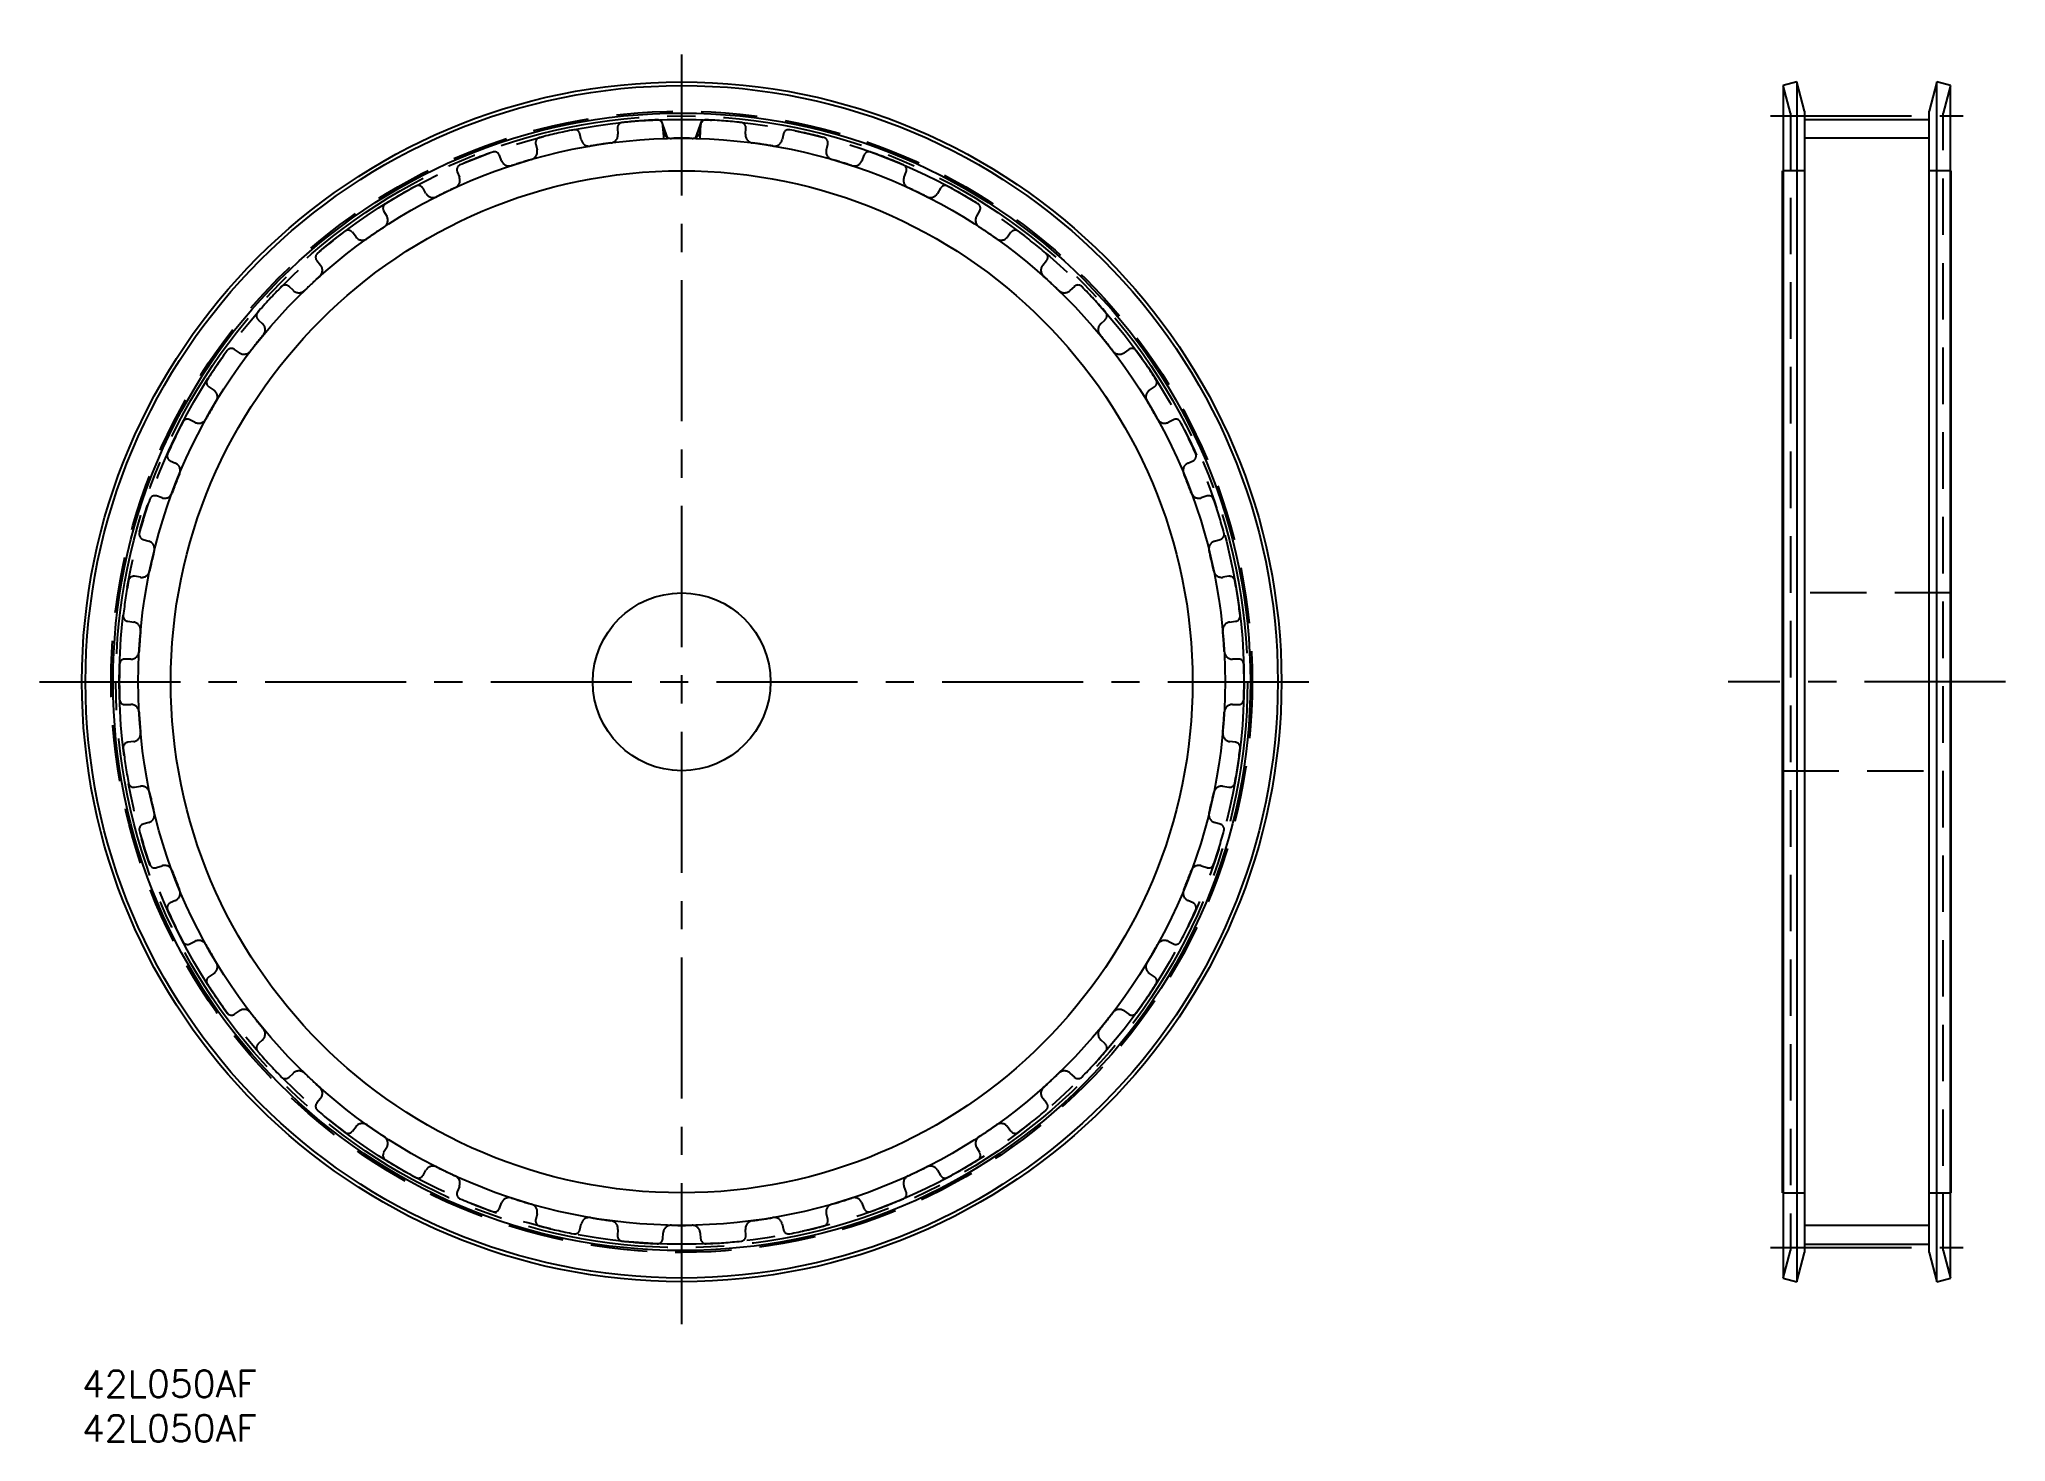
# Model space of a CAD drawing. Extents: x -5 to 217, y -8 to 150.
import ezdxf

# ---------------------------------------------------------------- set-up
doc = ezdxf.new("R2010")
doc.units = 0
doc.header["$LTSCALE"] = 0.5
for name, pattern in [('CENTER', [50.8, 31.75, -6.35, 6.35, -6.35]), ('DASHED', [19.05, 12.7, -6.35]), ('PHANTOM', [63.5, 31.75, -6.35, 6.35, -6.35, 6.35, -6.35])]:
    doc.linetypes.add(name, pattern=pattern)
for name, color, linetype in [('MSM_CENTER', 1, 'CENTER'), ('MSM_CONTINUOUS', 7, 'CONTINUOUS'), ('MSM_DASHED', 4, 'DASHED'), ('MSM_IMAGINARY', 6, 'PHANTOM'), ('MSM_NARROW', 5, 'CONTINUOUS'), ('MSM_PART_NUMBER', 7, 'CONTINUOUS')]:
    doc.layers.add(name, color=color, linetype=linetype)
doc.styles.get("Standard").update_dxf_attribs({"font": 'txt.shx', "height": 3, "bigfont": 'bigfont.shx'})

msp = doc.modelspace()

# ---------------------------------------------------------------- linework, layer by layer
at = {"layer": 'MSM_CENTER'}
for p, q in [((67.5, 5.21), (67.5, 149.79)), ((190.04, 141.17), (211.72, 141.17)), ((-4.79, 77.5), (139.79, 77.5)), ((216.5, 77.5), (185.26, 77.5)), ((190.04, 13.83), (211.72, 13.83))]:
    msp.add_line(p, q, dxfattribs=at)
msp.add_circle((67.5, 77.5), 63.67, dxfattribs=at)
at = {"layer": 'MSM_CONTINUOUS'}
for p, q in [((193, 145), (191.45, 144.59)), ((191.45, 144.59), (191.45, 10.41)), ((193.88, 141.71), (193, 145)), ((193, 145), (193, 10)), ((208.76, 145), (207.88, 141.71)), ((210.31, 144.59), (208.76, 145)), ((208.76, 10), (208.76, 145)), ((210.31, 10.41), (210.31, 144.59)), ((193.88, 141.71), (193.88, 13.29)), ((207.88, 13.29), (207.88, 141.71)), ((193.88, 140.79), (207.88, 140.79)), ((191.38, 20), (191.38, 135)), ((191.45, 135), (191.38, 135)), ((210.38, 135), (210.31, 135)), ((210.38, 20), (210.38, 135)), ((191.38, 20), (191.45, 20)), ((210.31, 20), (210.38, 20)), ((193, 10), (193.88, 13.29)), ((193.88, 14.21), (207.88, 14.21)), ((207.88, 13.29), (208.76, 10)), ((191.45, 10.41), (193, 10)), ((208.76, 10), (210.31, 10.41))]:
    msp.add_line(p, q, dxfattribs=at)
for radius in [67.5, 67.09, 64, 57.5, 10]:
    msp.add_circle((67.5, 77.5), radius, dxfattribs=at)
at = {"layer": 'MSM_DASHED'}
for p, q in [((192.28, 141.5), (191.45, 144.59)), ((210.31, 144.59), (209.48, 141.5)), ((60.27, 139.79), (60.33, 139.12)), ((65.41, 139.5), (65.37, 140.17)), ((69.63, 140.17), (69.59, 139.5)), ((74.67, 139.12), (74.73, 139.79)), ((192.28, 141.5), (192.28, 13.5)), ((209.48, 13.5), (209.48, 141.5)), ((51.07, 138.01), (51.22, 137.36)), ((56.19, 138.5), (56.05, 139.15)), ((78.95, 139.15), (78.81, 138.5)), ((83.78, 137.36), (83.93, 138.01)), ((47.23, 136.13), (46.99, 136.76)), ((88.01, 136.76), (87.77, 136.13)), ((193.88, 135), (191.45, 135)), ((210.31, 135), (207.88, 135)), ((38.72, 132.45), (38.39, 133.04)), ((42.23, 134.89), (42.48, 134.27)), ((92.52, 134.27), (92.77, 134.89)), ((96.61, 133.04), (96.28, 132.45)), ((33.96, 130.48), (34.3, 129.91)), ((100.7, 129.91), (101.04, 130.48)), ((30.85, 127.55), (30.44, 128.08)), ((104.56, 128.08), (104.15, 127.55)), ((26.44, 124.89), (26.86, 124.37)), ((108.14, 124.37), (108.56, 124.89)), ((23.8, 121.53), (23.31, 121.99)), ((111.69, 121.99), (111.2, 121.53)), ((19.83, 118.24), (20.33, 117.79)), ((114.67, 117.79), (115.17, 118.24)), ((17.72, 114.52), (17.17, 114.91)), ((117.83, 114.91), (117.28, 114.52)), ((14.29, 110.68), (14.85, 110.31)), ((120.15, 110.31), (120.71, 110.68)), ((12.76, 106.69), (12.16, 106.99)), ((122.84, 106.99), (122.24, 106.69)), ((9.94, 102.38), (10.55, 102.1)), ((124.45, 102.1), (125.06, 102.38)), ((9.02, 98.21), (8.38, 98.41)), ((126.62, 98.41), (125.98, 98.21)), ((6.88, 93.52), (7.52, 93.33)), ((127.48, 93.33), (128.12, 93.52)), ((6.59, 89.26), (5.93, 89.37)), ((129.07, 89.37), (128.41, 89.26)), ((210.38, 87.5), (191.38, 87.5)), ((5.17, 84.31), (5.83, 84.22)), ((129.17, 84.22), (129.83, 84.31)), ((5.52, 80.05), (4.85, 80.06)), ((130.15, 80.06), (129.48, 80.05)), ((4.85, 74.94), (5.52, 74.95)), ((129.48, 74.95), (130.15, 74.94)), ((5.83, 70.78), (5.17, 70.69)), ((129.83, 70.69), (129.17, 70.78)), ((191.38, 67.5), (210.38, 67.5)), ((5.93, 65.63), (6.59, 65.74)), ((128.41, 65.74), (129.07, 65.63)), ((7.52, 61.67), (6.88, 61.48)), ((128.12, 61.48), (127.48, 61.67)), ((8.38, 56.59), (9.02, 56.79)), ((125.98, 56.79), (126.62, 56.59)), ((10.55, 52.9), (9.94, 52.62)), ((125.06, 52.62), (124.45, 52.9)), ((12.16, 48.01), (12.76, 48.31)), ((122.24, 48.31), (122.84, 48.01)), ((14.85, 44.69), (14.29, 44.32)), ((120.71, 44.32), (120.15, 44.69)), ((17.17, 40.09), (17.72, 40.48)), ((117.28, 40.48), (117.83, 40.09)), ((20.33, 37.21), (19.83, 36.76)), ((115.17, 36.76), (114.67, 37.21)), ((23.31, 33.01), (23.8, 33.47)), ((111.2, 33.47), (111.69, 33.01)), ((26.86, 30.63), (26.44, 30.11)), ((108.56, 30.11), (108.14, 30.63)), ((30.44, 26.92), (30.85, 27.45)), ((104.15, 27.45), (104.56, 26.92)), ((34.3, 25.09), (33.96, 24.52)), ((101.04, 24.52), (100.7, 25.09)), ((38.39, 21.96), (38.72, 22.55)), ((96.28, 22.55), (96.61, 21.96)), ((42.48, 20.73), (42.23, 20.11)), ((92.77, 20.11), (92.52, 20.73)), ((191.45, 20), (193.88, 20)), ((207.88, 20), (210.31, 20)), ((46.99, 18.24), (47.23, 18.87)), ((87.77, 18.87), (88.01, 18.24)), ((51.22, 17.64), (51.07, 16.99)), ((56.05, 15.85), (56.19, 16.5)), ((60.33, 15.88), (60.27, 15.21)), ((65.37, 14.83), (65.41, 15.5)), ((69.59, 15.5), (69.63, 14.83)), ((74.73, 15.21), (74.67, 15.88)), ((78.81, 16.5), (78.95, 15.85)), ((83.93, 16.99), (83.78, 17.64)), ((191.45, 10.41), (192.28, 13.5)), ((209.48, 13.5), (210.31, 10.41))]:
    msp.add_line(p, q, dxfattribs=at)
msp.add_circle((67.5, 77.5), 64.21, dxfattribs=at)
for centre, radius, start, end in [((67.5, 77.5), 63.29, 101.0689, 104.6454), ((55.46, 139.02), 0.6, 12.2037, 101.0689), ((60.87, 139.84), 0.6, 96.074, 184.9392), ((67.5, 77.5), 63.29, 92.4974, 96.074), ((64.77, 140.13), 0.6, 3.6323, 92.4974), ((66.32, 139.56), 0.91, 183.6323, 271.0915), ((68.68, 139.56), 0.91, 268.9085, 356.3677), ((70.23, 140.13), 0.6, 87.5026, 176.3677), ((67.5, 77.5), 63.29, 83.926, 87.5026), ((74.13, 139.84), 0.6, 355.0608, 83.926), ((79.54, 139.02), 0.6, 78.9311, 167.7963), ((67.5, 77.5), 63.29, 75.3546, 78.9311), ((50.34, 137.15), 0.91, 286.0514, 13.5106), ((51.65, 138.15), 0.6, 104.6454, 193.5106), ((57.08, 138.69), 0.91, 192.2037, 279.6629), ((67.5, 77.5), 61.16, 97.4799, 99.6629), ((59.42, 139.04), 0.91, 277.4799, 4.9392), ((67.5, 77.5), 61.16, 88.9085, 91.0915), ((75.58, 139.04), 0.91, 175.0608, 262.5201), ((67.5, 77.5), 61.16, 80.3371, 82.5201), ((77.92, 138.69), 0.91, 260.3371, 347.7963), ((83.35, 138.15), 0.6, 346.4894, 75.3546), ((84.66, 137.15), 0.91, 166.4894, 253.9486), ((42.79, 135.11), 0.6, 113.2168, 202.082), ((67.5, 77.5), 63.29, 109.6403, 113.2168), ((46.43, 136.54), 0.6, 20.7751, 109.6403), ((48.08, 136.45), 0.91, 200.7751, 288.2343), ((67.5, 77.5), 61.16, 106.0514, 108.2343), ((67.5, 77.5), 61.16, 71.7657, 73.9486), ((86.92, 136.45), 0.91, 251.7657, 339.2249), ((88.57, 136.54), 0.6, 70.3597, 159.2249), ((67.5, 77.5), 63.29, 66.7832, 70.3597), ((92.21, 135.11), 0.6, 337.918, 66.7832), ((67.5, 77.5), 63.29, 118.2117, 121.7883), ((37.86, 132.74), 0.6, 29.3465, 118.2117), ((67.5, 77.5), 61.16, 114.6228, 116.8058), ((41.64, 133.93), 0.91, 294.6228, 22.082), ((93.36, 133.93), 0.91, 157.918, 245.3772), ((67.5, 77.5), 61.16, 63.1942, 65.3772), ((97.14, 132.74), 0.6, 61.7883, 150.6535), ((67.5, 77.5), 63.29, 58.2117, 61.7883), ((34.48, 130.79), 0.6, 121.7883, 210.6535), ((39.51, 132.9), 0.91, 209.3465, 296.8058), ((95.49, 132.9), 0.91, 243.1942, 330.6535), ((100.52, 130.79), 0.6, 329.3465, 58.2117), ((67.5, 77.5), 61.16, 123.1942, 125.3772), ((33.52, 129.44), 0.91, 303.1942, 30.6535), ((101.48, 129.44), 0.91, 149.3465, 236.8058), ((67.5, 77.5), 61.16, 54.6228, 56.8058), ((67.5, 77.5), 63.29, 126.7832, 130.3597), ((29.96, 127.71), 0.6, 37.918, 126.7832), ((31.56, 128.11), 0.91, 217.918, 305.3772), ((103.44, 128.11), 0.91, 234.6228, 322.082), ((105.04, 127.71), 0.6, 53.2168, 142.082), ((67.5, 77.5), 63.29, 49.6403, 53.2168), ((26.9, 125.27), 0.6, 130.3597, 219.2249), ((26.16, 123.8), 0.91, 311.7657, 39.2249), ((108.84, 123.8), 0.91, 140.7751, 228.2343), ((108.1, 125.27), 0.6, 320.7751, 49.6403), ((67.5, 77.5), 63.29, 135.3546, 138.9311), ((22.9, 121.55), 0.6, 46.4894, 135.3546), ((67.5, 77.5), 61.16, 131.7657, 133.9486), ((67.5, 77.5), 61.16, 46.0514, 48.2343), ((112.1, 121.55), 0.6, 44.6454, 133.5106), ((67.5, 77.5), 63.29, 41.0689, 44.6454), ((24.42, 122.19), 0.91, 226.4894, 313.9486), ((110.58, 122.19), 0.91, 226.0514, 313.5106), ((20.24, 118.69), 0.6, 138.9311, 227.7963), ((19.72, 117.12), 0.91, 320.3371, 47.7963), ((115.28, 117.12), 0.91, 132.2037, 219.6629), ((114.76, 118.69), 0.6, 312.2037, 41.0689), ((67.5, 77.5), 61.16, 140.3371, 142.5201), ((67.5, 77.5), 61.16, 37.4799, 39.6629), ((67.5, 77.5), 63.29, 143.926, 147.5026), ((16.83, 114.41), 0.6, 55.0608, 143.926), ((18.24, 115.27), 0.91, 235.0608, 322.5201), ((116.76, 115.27), 0.91, 217.4799, 304.9392), ((118.17, 114.41), 0.6, 36.074, 124.9392), ((67.5, 77.5), 63.29, 32.4974, 36.074), ((14.63, 111.18), 0.6, 147.5026, 236.3677), ((120.37, 111.18), 0.6, 303.6323, 32.4974), ((67.5, 77.5), 61.16, 148.9085, 151.0915), ((14.35, 109.55), 0.91, 328.9085, 56.3677), ((120.65, 109.55), 0.91, 123.6323, 211.0915), ((67.5, 77.5), 61.16, 28.9085, 31.0915), ((67.5, 77.5), 63.29, 152.4974, 156.074), ((11.89, 106.45), 0.6, 63.6323, 152.4974), ((13.16, 107.51), 0.91, 243.6323, 331.0915), ((121.84, 107.51), 0.91, 208.9085, 296.3677), ((123.11, 106.45), 0.6, 27.5026, 116.3677), ((67.5, 77.5), 63.29, 23.926, 27.5026), ((10.2, 102.92), 0.6, 156.074, 244.9392), ((10.16, 101.27), 0.91, 337.4799, 64.9392), ((124.84, 101.27), 0.91, 115.0608, 202.5201), ((124.8, 102.92), 0.6, 295.0608, 23.926), ((67.5, 77.5), 61.16, 157.4799, 159.6629), ((67.5, 77.5), 61.16, 20.3371, 22.5201), ((67.5, 77.5), 63.29, 161.0689, 164.6454), ((8.2, 97.84), 0.6, 72.2037, 161.0689), ((9.3, 99.07), 0.91, 252.2037, 339.6629), ((125.7, 99.07), 0.91, 200.3371, 287.7963), ((126.8, 97.84), 0.6, 18.9311, 107.7963), ((67.5, 77.5), 63.29, 15.3546, 18.9311), ((7.05, 94.1), 0.6, 164.6454, 253.5106), ((7.26, 92.46), 0.91, 346.0514, 73.5106), ((127.74, 92.46), 0.91, 106.4894, 193.9486), ((127.95, 94.1), 0.6, 286.4894, 15.3546), ((67.5, 77.5), 61.16, 166.0514, 168.2343), ((67.5, 77.5), 61.16, 11.7657, 13.9486), ((67.5, 77.5), 63.29, 169.6403, 173.2168), ((5.83, 88.77), 0.6, 80.7751, 169.6403), ((6.73, 90.16), 0.91, 260.7751, 348.2343), ((128.27, 90.16), 0.91, 191.7657, 279.2249), ((129.17, 88.77), 0.6, 10.3597, 99.2249), ((67.5, 77.5), 63.29, 6.7832, 10.3597), ((5.25, 84.9), 0.6, 173.2168, 262.082), ((5.7, 83.32), 0.91, 354.6228, 82.082), ((129.3, 83.32), 0.91, 97.918, 185.3772), ((129.75, 84.9), 0.6, 277.918, 6.7832), ((67.5, 77.5), 61.16, 174.6228, 176.8058), ((67.5, 77.5), 61.16, 3.1942, 5.3772), ((4.84, 79.46), 0.6, 89.3465, 178.2117), ((5.53, 80.96), 0.91, 269.3465, 356.8058), ((129.47, 80.96), 0.91, 183.1942, 270.6535), ((130.16, 79.46), 0.6, 1.7883, 90.6535), ((67.5, 77.5), 63.29, 178.2117, 181.7883), ((67.5, 77.5), 63.29, 358.2117, 1.7883), ((4.84, 75.54), 0.6, 181.7883, 270.6535), ((130.16, 75.54), 0.6, 269.3465, 358.2117), ((5.53, 74.04), 0.91, 3.1942, 90.6535), ((67.5, 77.5), 61.16, 183.1942, 185.3772), ((67.5, 77.5), 61.16, 354.6228, 356.8058), ((129.47, 74.04), 0.91, 89.3465, 176.8058), ((5.7, 71.68), 0.91, 277.918, 5.3772), ((129.3, 71.68), 0.91, 174.6228, 262.082), ((5.25, 70.1), 0.6, 97.918, 186.7832), ((67.5, 77.5), 63.29, 186.7832, 190.3597), ((67.5, 77.5), 63.29, 349.6403, 353.2168), ((129.75, 70.1), 0.6, 353.2168, 82.082), ((5.83, 66.23), 0.6, 190.3597, 279.2249), ((6.73, 64.84), 0.91, 11.7657, 99.2249), ((67.5, 77.5), 61.16, 191.7657, 193.9486), ((67.5, 77.5), 61.16, 346.0514, 348.2343), ((128.27, 64.84), 0.91, 80.7751, 168.2343), ((129.17, 66.23), 0.6, 260.7751, 349.6403), ((7.26, 62.54), 0.91, 286.4894, 13.9486), ((127.74, 62.54), 0.91, 166.0514, 253.5106), ((7.05, 60.9), 0.6, 106.4894, 195.3546), ((67.5, 77.5), 63.29, 195.3546, 198.9311), ((67.5, 77.5), 63.29, 341.0689, 344.6454), ((127.95, 60.9), 0.6, 344.6454, 73.5106), ((8.2, 57.16), 0.6, 198.9311, 287.7963), ((9.3, 55.93), 0.91, 20.3371, 107.7963), ((67.5, 77.5), 61.16, 200.3371, 202.5201), ((67.5, 77.5), 61.16, 337.4799, 339.6629), ((125.7, 55.93), 0.91, 72.2037, 159.6629), ((126.8, 57.16), 0.6, 252.2037, 341.0689), ((10.16, 53.73), 0.91, 295.0608, 22.5201), ((124.84, 53.73), 0.91, 157.4799, 244.9392), ((10.2, 52.08), 0.6, 115.0608, 203.926), ((67.5, 77.5), 63.29, 203.926, 207.5026), ((67.5, 77.5), 63.29, 332.4974, 336.074), ((124.8, 52.08), 0.6, 336.074, 64.9392), ((11.89, 48.55), 0.6, 207.5026, 296.3677), ((13.16, 47.49), 0.91, 28.9085, 116.3677), ((67.5, 77.5), 61.16, 208.9085, 211.0915), ((67.5, 77.5), 61.16, 328.9085, 331.0915), ((121.84, 47.49), 0.91, 63.6323, 151.0915), ((123.11, 48.55), 0.6, 243.6323, 332.4974), ((14.63, 43.82), 0.6, 123.6323, 212.4974), ((14.35, 45.45), 0.91, 303.6323, 31.0915), ((120.65, 45.45), 0.91, 148.9085, 236.3677), ((120.37, 43.82), 0.6, 327.5026, 56.3677), ((67.5, 77.5), 63.29, 212.4974, 216.074), ((67.5, 77.5), 63.29, 323.926, 327.5026), ((16.83, 40.59), 0.6, 216.074, 304.9392), ((18.24, 39.73), 0.91, 37.4799, 124.9392), ((67.5, 77.5), 61.16, 217.4799, 219.6629), ((67.5, 77.5), 61.16, 320.3371, 322.5201), ((116.76, 39.73), 0.91, 55.0608, 142.5201), ((118.17, 40.59), 0.6, 235.0608, 323.926), ((19.72, 37.88), 0.91, 312.2037, 39.6629), ((115.28, 37.88), 0.91, 140.3371, 227.7963), ((20.24, 36.31), 0.6, 132.2037, 221.0689), ((67.5, 77.5), 63.29, 221.0689, 224.6454), ((67.5, 77.5), 63.29, 315.3546, 318.9311), ((114.76, 36.31), 0.6, 318.9311, 47.7963), ((24.42, 32.81), 0.91, 46.0514, 133.5106), ((67.5, 77.5), 61.16, 226.0514, 228.2343), ((67.5, 77.5), 61.16, 311.7657, 313.9486), ((110.58, 32.81), 0.91, 46.4894, 133.9486), ((22.9, 33.45), 0.6, 224.6454, 313.5106), ((26.16, 31.2), 0.91, 320.7751, 48.2343), ((108.84, 31.2), 0.91, 131.7657, 219.2249), ((112.1, 33.45), 0.6, 226.4894, 315.3546), ((26.9, 29.73), 0.6, 140.7751, 229.6403), ((67.5, 77.5), 63.29, 229.6403, 233.2168), ((67.5, 77.5), 63.29, 306.7832, 310.3597), ((108.1, 29.73), 0.6, 310.3597, 39.2249), ((29.96, 27.29), 0.6, 233.2168, 322.082), ((31.56, 26.89), 0.91, 54.6228, 142.082), ((67.5, 77.5), 61.16, 234.6228, 236.8058), ((67.5, 77.5), 61.16, 303.1942, 305.3772), ((103.44, 26.89), 0.91, 37.918, 125.3772), ((105.04, 27.29), 0.6, 217.918, 306.7832), ((34.48, 24.21), 0.6, 149.3465, 238.2117), ((33.52, 25.56), 0.91, 329.3465, 56.8058), ((101.48, 25.56), 0.91, 123.1942, 210.6535), ((100.52, 24.21), 0.6, 301.7883, 30.6535), ((67.5, 77.5), 63.29, 238.2117, 241.7883), ((39.51, 22.1), 0.91, 63.1942, 150.6535), ((67.5, 77.5), 61.16, 243.1942, 245.3772), ((67.5, 77.5), 61.16, 294.6228, 296.8058), ((95.49, 22.1), 0.91, 29.3465, 116.8058), ((67.5, 77.5), 63.29, 298.2117, 301.7883), ((37.86, 22.26), 0.6, 241.7883, 330.6535), ((41.64, 21.07), 0.91, 337.918, 65.3772), ((42.79, 19.89), 0.6, 157.918, 246.7832), ((93.36, 21.07), 0.91, 114.6228, 202.082), ((92.21, 19.89), 0.6, 293.2168, 22.082), ((97.14, 22.26), 0.6, 209.3465, 298.2117), ((67.5, 77.5), 63.29, 246.7832, 250.3597), ((46.43, 18.46), 0.6, 250.3597, 339.2249), ((48.08, 18.55), 0.91, 71.7657, 159.2249), ((67.5, 77.5), 61.16, 251.7657, 253.9486), ((50.34, 17.85), 0.91, 346.4894, 73.9486), ((84.66, 17.85), 0.91, 106.0514, 193.5106), ((67.5, 77.5), 61.16, 286.0514, 288.2343), ((86.92, 18.55), 0.91, 20.7751, 108.2343), ((88.57, 18.46), 0.6, 200.7751, 289.6403), ((67.5, 77.5), 63.29, 289.6403, 293.2168), ((51.65, 16.85), 0.6, 166.4894, 255.3546), ((67.5, 77.5), 63.29, 255.3546, 258.9311), ((55.46, 15.98), 0.6, 258.9311, 347.7963), ((57.08, 16.31), 0.91, 80.3371, 167.7963), ((67.5, 77.5), 61.16, 260.3371, 262.5201), ((59.42, 15.96), 0.91, 355.0608, 82.5201), ((66.32, 15.44), 0.91, 88.9085, 176.3677), ((67.5, 77.5), 61.16, 268.9085, 271.0915), ((68.68, 15.44), 0.91, 3.6323, 91.0915), ((75.58, 15.96), 0.91, 97.4799, 184.9392), ((67.5, 77.5), 61.16, 277.4799, 279.6629), ((77.92, 16.31), 0.91, 12.2037, 99.6629), ((79.54, 15.98), 0.6, 192.2037, 281.0689), ((67.5, 77.5), 63.29, 281.0689, 284.6454), ((83.35, 16.85), 0.6, 284.6454, 13.5106), ((60.87, 15.16), 0.6, 175.0608, 263.926), ((67.5, 77.5), 63.29, 263.926, 267.5026), ((64.77, 14.87), 0.6, 267.5026, 356.3677), ((70.23, 14.87), 0.6, 183.6323, 272.4974), ((67.5, 77.5), 63.29, 272.4974, 276.074), ((74.13, 15.16), 0.6, 276.074, 4.9392)]:
    msp.add_arc(centre, radius, start, end, dxfattribs=at)
at = {"layer": 'MSM_IMAGINARY'}
msp.add_circle((67.5, 77.5), 63.29, dxfattribs=at)
at = {"layer": 'MSM_NARROW'}
for p, q in [((65.95, 138.64), (65.18, 140.75)), ((65.41, 139.5), (65.47, 138.63)), ((69.05, 138.64), (69.82, 140.75)), ((69.59, 139.5), (69.54, 138.63)), ((207.88, 138.66), (193.88, 138.66)), ((207.88, 16.34), (193.88, 16.34))]:
    msp.add_line(p, q, dxfattribs=at)
msp.add_circle((67.5, 77.5), 61.16, dxfattribs=at)

# ---------------------------------------------------------------- texts
at = {"layer": 'MSM_PART_NUMBER'}
for p in [(0, -3), (0, -8)]:
    msp.add_text('42L050AF', height=3, dxfattribs=at).set_placement(p)

doc.saveas('drawing.dxf')
